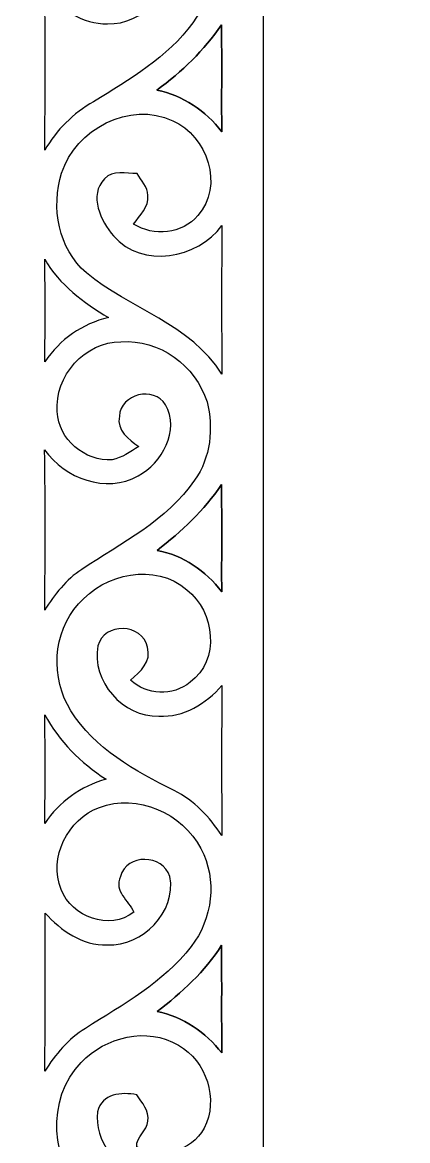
# Model space of a CAD drawing. Header units: centimetres. Extents: x -10.6 to 10.6, y -12.7 to 12.7.
# Drawn here: x 0.95 to 3.84, y -4.35 to 4.05 of the extents above; entities that cross this region are included whole.
import ezdxf

# ---------------------------------------------------------------- set-up
doc = ezdxf.new("R2010")
doc.units = ezdxf.units.CM
doc.header["$MEASUREMENT"] = 0
doc.layers.add('Camada 1', color=7, linetype='Continuous')

msp = doc.modelspace()

# ---------------------------------------------------------------- linework, layer by layer
at = {"layer": 'Camada 1', "color": 156}
for points, knots in [([(-3.39724, 12.67918), (-3.36656, 12.69717), (-3.33657, 12.69505), (-3.30694, 12.67248), (-3.30694, 12.67248), (-1.51377, 11.66636), (0.28081, 10.6627), (2.07432, 9.65764), (2.07432, 9.65764), (2.65818, 9.32602), (3.2512, 9.00782), (3.82975, 8.66775), (3.82975, 8.66775), (3.84281, 8.5471), (3.83363, 8.42504), (3.83575, 8.30367), (3.83575, 8.30367), (3.47768, 8.30438), (3.11962, 8.30367), (2.76153, 8.30403), (2.76153, 8.30403), (2.76224, 2.60667), (2.75872, -3.09068), (2.76331, -8.78804), (2.76331, -8.78804), (2.90371, -8.78804), (3.06882, -8.86989), (3.05893, -9.03216), (3.05893, -9.03216), (3.0667, -10.12189), (3.05964, -11.21197), (3.06246, -12.30171), (3.06246, -12.30171), (-1.22061, -12.30066), (-5.50367, -12.30312), (-9.7864, -12.30066), (-9.7864, -12.30066), (-9.78605, -11.26949), (-9.78534, -10.23866), (-9.78675, -9.2075), (-9.78675, -9.2075), (-9.785, -9.10201), (-9.79663, -8.9863), (-9.7356, -8.89387), (-9.7356, -8.89387), (-9.67846, -8.80886), (-9.56627, -8.80356), (-9.47561, -8.78628), (-9.47561, -8.78628), (-9.47314, -3.08963), (-9.47243, 2.60702), (-9.47596, 8.30367), (-9.47596, 8.30367), (-9.8358, 8.30438), (-10.19563, 8.30297), (-10.55581, 8.30473), (-10.55581, 8.30473), (-10.55511, 8.42821), (-10.55546, 8.55168), (-10.55404, 8.67515), (-10.55404, 8.67515), (-8.16574, 10.00478), (-5.78414, 11.34709), (-3.39724, 12.67918)], [0, 0, 0, 0, 0.0588235, 0.0588235, 0.0588235, 0.0588235, 0.1176471, 0.1176471, 0.1176471, 0.1176471, 0.1764706, 0.1764706, 0.1764706, 0.1764706, 0.2352941, 0.2352941, 0.2352941, 0.2352941, 0.2941176, 0.2941176, 0.2941176, 0.2941176, 0.3529412, 0.3529412, 0.3529412, 0.3529412, 0.4117647, 0.4117647, 0.4117647, 0.4117647, 0.4705882, 0.4705882, 0.4705882, 0.4705882, 0.5294118, 0.5294118, 0.5294118, 0.5294118, 0.5882353, 0.5882353, 0.5882353, 0.5882353, 0.6470588, 0.6470588, 0.6470588, 0.6470588, 0.7058824, 0.7058824, 0.7058824, 0.7058824, 0.7647059, 0.7647059, 0.7647059, 0.7647059, 0.8235294, 0.8235294, 0.8235294, 0.8235294, 0.8823529, 0.8823529, 0.8823529, 0.8823529, 1, 1, 1, 1]), ([(1.5194, 5.07223), (1.5194, 5.07223), (1.5194, 5.07223), (1.5194, 5.07223), (1.5194, 5.07223), (1.26364, 4.9717), (1.11407, 4.62314), (1.28164, 4.38714), (1.28164, 4.38714), (1.39488, 4.21852), (1.63865, 4.1723), (1.80162, 4.29753), (1.80162, 4.29753), (1.71908, 4.36633), (1.63335, 4.47357), (1.69827, 4.5847), (1.69827, 4.5847), (1.76812, 4.73533), (2.00837, 4.70923), (2.05951, 4.55471), (2.05951, 4.55471), (2.10361, 4.28695), (1.85384, 4.0326), (1.58891, 4.04071), (1.58891, 4.04071), (1.40229, 4.03859), (1.24037, 4.14972), (1.11972, 4.28237), (1.11972, 4.28237), (1.12077, 3.88584), (1.12253, 3.48896), (1.11831, 3.09209), (1.11831, 3.09209), (1.2065, 3.24343), (1.33208, 3.37007), (1.48519, 3.45546), (1.48519, 3.45546), (1.75436, 3.62303), (2.04045, 3.78812), (2.23061, 4.04917), (2.23061, 4.04917), (2.39006, 4.26507), (2.41477, 4.57763), (2.26694, 4.80589), (2.26694, 4.80589), (2.11771, 5.05037), (1.79069, 5.17983), (1.5194, 5.07223)], [0, 0, 0, 0, 0.0769231, 0.0769231, 0.0769231, 0.0769231, 0.1538462, 0.1538462, 0.1538462, 0.1538462, 0.2307692, 0.2307692, 0.2307692, 0.2307692, 0.3076923, 0.3076923, 0.3076923, 0.3076923, 0.3846154, 0.3846154, 0.3846154, 0.3846154, 0.4615385, 0.4615385, 0.4615385, 0.4615385, 0.5384615, 0.5384615, 0.5384615, 0.5384615, 0.6153846, 0.6153846, 0.6153846, 0.6153846, 0.6923077, 0.6923077, 0.6923077, 0.6923077, 0.7692308, 0.7692308, 0.7692308, 0.7692308, 0.8461538, 0.8461538, 0.8461538, 0.8461538, 1, 1, 1, 1]), ([(1.96037, 3.54365), (1.96037, 3.54365), (1.96037, 3.54365), (1.96037, 3.54365), (1.96037, 3.54365), (2.15618, 3.50202), (2.32728, 3.38878), (2.44722, 3.22896), (2.44722, 3.22896), (2.44544, 3.49744), (2.44827, 3.7659), (2.44544, 4.03401), (2.44544, 4.03401), (2.31527, 3.8421), (2.14665, 3.68053), (1.96037, 3.54365)], [0, 0, 0, 0, 0.2, 0.2, 0.2, 0.2, 0.4, 0.4, 0.4, 0.4, 0.6, 0.6, 0.6, 0.6, 1, 1, 1, 1]), ([(1.24495, 2.91994), (1.24495, 2.91994), (1.24495, 2.91994), (1.24495, 2.91994), (1.24495, 2.91994), (1.16487, 2.66417), (1.2192, 2.3502), (1.43087, 2.17134), (1.43087, 2.17134), (1.75506, 1.8983), (2.21543, 1.78647), (2.44792, 1.40935), (2.44792, 1.40935), (2.44651, 1.78187), (2.44439, 2.15406), (2.44897, 2.52659), (2.44897, 2.52659), (2.26554, 2.27753), (1.84996, 2.19957), (1.63476, 2.44792), (1.63476, 2.44792), (1.53952, 2.55939), (1.44533, 2.75237), (1.56774, 2.87689), (1.56774, 2.87689), (1.62842, 2.94604), (1.73107, 2.91606), (1.81151, 2.91641), (1.81151, 2.91641), (1.8415, 2.86419), (1.8923, 2.81657), (1.89301, 2.75201), (1.89301, 2.75201), (1.90394, 2.66417), (1.82986, 2.60314), (1.78576, 2.53683), (1.78576, 2.53683), (1.9364, 2.44193), (2.15089, 2.46062), (2.26694, 2.60208), (2.26694, 2.60208), (2.46732, 2.82222), (2.33856, 3.20111), (2.07926, 3.31294), (2.07926, 3.31294), (1.75648, 3.46463), (1.35042, 3.24908), (1.24495, 2.91994)], [0, 0, 0, 0, 0.0769231, 0.0769231, 0.0769231, 0.0769231, 0.1538462, 0.1538462, 0.1538462, 0.1538462, 0.2307692, 0.2307692, 0.2307692, 0.2307692, 0.3076923, 0.3076923, 0.3076923, 0.3076923, 0.3846154, 0.3846154, 0.3846154, 0.3846154, 0.4615385, 0.4615385, 0.4615385, 0.4615385, 0.5384615, 0.5384615, 0.5384615, 0.5384615, 0.6153846, 0.6153846, 0.6153846, 0.6153846, 0.6923077, 0.6923077, 0.6923077, 0.6923077, 0.7692308, 0.7692308, 0.7692308, 0.7692308, 0.8461538, 0.8461538, 0.8461538, 0.8461538, 1, 1, 1, 1]), ([(1.11831, 2.27365), (1.11831, 2.27365), (1.11831, 2.27365), (1.11831, 2.27365), (1.11831, 2.27365), (1.12218, 2.01719), (1.12148, 1.76035), (1.11901, 1.50354), (1.11901, 1.50354), (1.23189, 1.66933), (1.40017, 1.78859), (1.59597, 1.83515), (1.59597, 1.83515), (1.41005, 1.94839), (1.22802, 2.08033), (1.11831, 2.27365)], [0, 0, 0, 0, 0.2, 0.2, 0.2, 0.2, 0.4, 0.4, 0.4, 0.4, 0.6, 0.6, 0.6, 0.6, 1, 1, 1, 1]), ([(1.2125, 1.12854), (1.2125, 1.12854), (1.2125, 1.12854), (1.2125, 1.12854), (1.2125, 1.12854), (1.21884, 0.9218), (1.42134, 0.75211), (1.62489, 0.76763), (1.62489, 0.76763), (1.69898, 0.78069), (1.75965, 0.82902), (1.8235, 0.86571), (1.8235, 0.86571), (1.75048, 0.92109), (1.65559, 0.98707), (1.67852, 1.09361), (1.67852, 1.09361), (1.68945, 1.26259), (1.93781, 1.32362), (2.02564, 1.18004), (2.02564, 1.18004), (2.13535, 0.98953), (1.99884, 0.74117), (1.81997, 0.64557), (1.81997, 0.64557), (1.57833, 0.51187), (1.26894, 0.62618), (1.1176, 0.84278), (1.1176, 0.84278), (1.12289, 0.44131), (1.12148, 0.03986), (1.11865, -0.36159), (1.11865, -0.36159), (1.19203, -0.24448), (1.27847, -0.13229), (1.39559, -0.05644), (1.39559, -0.05644), (1.69579, 0.14076), (2.03482, 0.3108), (2.24367, 0.61453), (2.24367, 0.61453), (2.36502, 0.78317), (2.38583, 1.00507), (2.3368, 1.20261), (2.3368, 1.20261), (2.25212, 1.47214), (1.97731, 1.67815), (1.6905, 1.65169), (1.6905, 1.65169), (1.42098, 1.657), (1.18991, 1.39381), (1.2125, 1.12854)], [0, 0, 0, 0, 0.0714286, 0.0714286, 0.0714286, 0.0714286, 0.1428571, 0.1428571, 0.1428571, 0.1428571, 0.2142857, 0.2142857, 0.2142857, 0.2142857, 0.2857143, 0.2857143, 0.2857143, 0.2857143, 0.3571429, 0.3571429, 0.3571429, 0.3571429, 0.4285714, 0.4285714, 0.4285714, 0.4285714, 0.5, 0.5, 0.5, 0.5, 0.5714286, 0.5714286, 0.5714286, 0.5714286, 0.6428571, 0.6428571, 0.6428571, 0.6428571, 0.7142857, 0.7142857, 0.7142857, 0.7142857, 0.7857143, 0.7857143, 0.7857143, 0.7857143, 0.8571429, 0.8571429, 0.8571429, 0.8571429, 1, 1, 1, 1]), ([(1.96215, 0.08678), (1.96215, 0.08678), (1.96215, 0.08678), (1.96215, 0.08678), (1.96215, 0.08678), (2.1583, 0.04903), (2.32657, -0.06631), (2.44686, -0.22401), (2.44686, -0.22401), (2.44581, 0.04409), (2.44863, 0.31255), (2.4451, 0.58067), (2.4451, 0.58067), (2.31634, 0.387), (2.14417, 0.22895), (1.96215, 0.08678)], [0, 0, 0, 0, 0.2, 0.2, 0.2, 0.2, 0.4, 0.4, 0.4, 0.4, 0.6, 0.6, 0.6, 0.6, 1, 1, 1, 1]), ([(1.373, -0.31537), (1.373, -0.31537), (1.373, -0.31537), (1.373, -0.31537), (1.373, -0.31537), (1.17474, -0.53021), (1.1617, -0.87417), (1.3148, -1.1176), (1.3148, -1.1176), (1.49119, -1.40441), (1.79846, -1.56986), (2.08986, -1.71696), (2.08986, -1.71696), (2.24084, -1.79034), (2.35654, -1.91664), (2.44756, -2.05493), (2.44756, -2.05493), (2.44651, -1.67922), (2.44474, -1.30352), (2.44863, -0.92779), (2.44863, -0.92779), (2.33009, -1.06432), (2.16181, -1.17052), (1.9745, -1.15746), (1.9745, -1.15746), (1.70638, -1.1691), (1.46578, -0.89217), (1.51799, -0.63076), (1.51799, -0.63076), (1.56174, -0.4512), (1.85349, -0.45895), (1.88877, -0.63994), (1.88877, -0.63994), (1.92229, -0.74753), (1.83656, -0.82585), (1.76283, -0.88723), (1.76283, -0.88723), (1.88453, -1.00259), (2.07926, -1.00965), (2.20909, -0.90382), (2.20909, -0.90382), (2.4384, -0.74188), (2.39323, -0.37041), (2.18581, -0.20954), (2.18581, -0.20954), (1.94768, -0.00282), (1.56562, -0.08643), (1.373, -0.31537)], [0, 0, 0, 0, 0.0769231, 0.0769231, 0.0769231, 0.0769231, 0.1538462, 0.1538462, 0.1538462, 0.1538462, 0.2307692, 0.2307692, 0.2307692, 0.2307692, 0.3076923, 0.3076923, 0.3076923, 0.3076923, 0.3846154, 0.3846154, 0.3846154, 0.3846154, 0.4615385, 0.4615385, 0.4615385, 0.4615385, 0.5384615, 0.5384615, 0.5384615, 0.5384615, 0.6153846, 0.6153846, 0.6153846, 0.6153846, 0.6923077, 0.6923077, 0.6923077, 0.6923077, 0.7692308, 0.7692308, 0.7692308, 0.7692308, 0.8461538, 0.8461538, 0.8461538, 0.8461538, 1, 1, 1, 1]), ([(1.11831, -1.14723), (1.11831, -1.14723), (1.11831, -1.14723), (1.11831, -1.14723), (1.11831, -1.14723), (1.12182, -1.41958), (1.12253, -1.69228), (1.11794, -1.96461), (1.11794, -1.96461), (1.22624, -1.80128), (1.3903, -1.68521), (1.57833, -1.63159), (1.57833, -1.63159), (1.38818, -1.51024), (1.2259, -1.3462), (1.11831, -1.14723)], [0, 0, 0, 0, 0.2, 0.2, 0.2, 0.2, 0.4, 0.4, 0.4, 0.4, 0.6, 0.6, 0.6, 0.6, 1, 1, 1, 1]), ([(1.52858, -1.8436), (1.52858, -1.8436), (1.52858, -1.8436), (1.52858, -1.8436), (1.52858, -1.8436), (1.29292, -1.9318), (1.14335, -2.22144), (1.24142, -2.45991), (1.24142, -2.45991), (1.32079, -2.667), (1.60479, -2.77106), (1.78717, -2.63031), (1.78717, -2.63031), (1.74871, -2.54353), (1.63547, -2.47402), (1.68663, -2.3629), (1.68663, -2.3629), (1.73355, -2.18756), (2.00342, -2.19463), (2.05846, -2.3622), (2.05846, -2.3622), (2.10643, -2.6296), (1.85313, -2.8889), (1.5875, -2.87689), (1.5875, -2.87689), (1.40124, -2.88149), (1.24001, -2.77001), (1.12112, -2.63666), (1.12112, -2.63666), (1.11901, -3.03283), (1.12323, -3.42935), (1.11865, -3.82551), (1.11865, -3.82551), (1.19698, -3.69887), (1.2947, -3.58104), (1.4238, -3.50307), (1.4238, -3.50307), (1.70568, -3.32422), (2.00978, -3.15841), (2.21721, -2.8889), (2.21721, -2.8889), (2.37771, -2.68286), (2.41582, -2.38512), (2.29022, -2.15299), (2.29022, -2.15299), (2.15299, -1.88806), (1.81292, -1.73531), (1.52858, -1.8436)], [0, 0, 0, 0, 0.0769231, 0.0769231, 0.0769231, 0.0769231, 0.1538462, 0.1538462, 0.1538462, 0.1538462, 0.2307692, 0.2307692, 0.2307692, 0.2307692, 0.3076923, 0.3076923, 0.3076923, 0.3076923, 0.3846154, 0.3846154, 0.3846154, 0.3846154, 0.4615385, 0.4615385, 0.4615385, 0.4615385, 0.5384615, 0.5384615, 0.5384615, 0.5384615, 0.6153846, 0.6153846, 0.6153846, 0.6153846, 0.6923077, 0.6923077, 0.6923077, 0.6923077, 0.7692308, 0.7692308, 0.7692308, 0.7692308, 0.8461538, 0.8461538, 0.8461538, 0.8461538, 1, 1, 1, 1]), ([(1.96144, -3.37679), (1.96144, -3.37679), (1.96144, -3.37679), (1.96144, -3.37679), (1.96144, -3.37679), (2.15688, -3.41595), (2.32587, -3.53094), (2.44722, -3.68723), (2.44722, -3.68723), (2.44581, -3.41736), (2.44756, -3.14783), (2.44581, -2.8783), (2.44581, -2.8783), (2.32092, -3.07657), (2.14665, -3.23568), (1.96144, -3.37679)], [0, 0, 0, 0, 0.2, 0.2, 0.2, 0.2, 0.4, 0.4, 0.4, 0.4, 0.6, 0.6, 0.6, 0.6, 1, 1, 1, 1]), ([(1.39206, -3.75884), (1.39206, -3.75884), (1.39206, -3.75884), (1.39206, -3.75884), (1.39206, -3.75884), (1.12854, -4.02766), (1.15076, -4.52366), (1.44638, -4.76037), (1.44638, -4.76037), (1.76847, -5.02391), (2.21791, -5.1382), (2.44651, -5.50862), (2.44651, -5.50862), (2.44686, -5.1382), (2.44581, -4.76815), (2.44722, -4.39773), (2.44722, -4.39773), (2.30645, -4.55753), (2.08597, -4.67042), (1.87077, -4.61291), (1.87077, -4.61291), (1.6584, -4.5653), (1.48907, -4.34445), (1.51448, -4.12925), (1.51448, -4.12925), (1.54834, -3.99204), (1.69333, -3.98003), (1.80939, -4.00156), (1.80939, -4.00156), (1.84714, -4.06188), (1.90712, -4.12114), (1.89264, -4.19981), (1.89264, -4.19981), (1.89052, -4.27319), (1.80057, -4.31765), (1.80974, -4.39208), (1.80974, -4.39208), (1.97696, -4.4965), (2.22284, -4.4277), (2.31493, -4.25238), (2.31493, -4.25238), (2.42639, -4.03825), (2.33257, -3.74614), (2.1216, -3.62973), (2.1216, -3.62973), (1.88806, -3.48791), (1.57268, -3.56729), (1.39206, -3.75884)], [0, 0, 0, 0, 0.0769231, 0.0769231, 0.0769231, 0.0769231, 0.1538462, 0.1538462, 0.1538462, 0.1538462, 0.2307692, 0.2307692, 0.2307692, 0.2307692, 0.3076923, 0.3076923, 0.3076923, 0.3076923, 0.3846154, 0.3846154, 0.3846154, 0.3846154, 0.4615385, 0.4615385, 0.4615385, 0.4615385, 0.5384615, 0.5384615, 0.5384615, 0.5384615, 0.6153846, 0.6153846, 0.6153846, 0.6153846, 0.6923077, 0.6923077, 0.6923077, 0.6923077, 0.7692308, 0.7692308, 0.7692308, 0.7692308, 0.8461538, 0.8461538, 0.8461538, 0.8461538, 1, 1, 1, 1])]:
    msp.add_open_spline(points, degree=3, knots=knots, dxfattribs=at)
at = {"layer": 'Camada 1', "color": 7}
for points in [[(1.96037, 3.54365), (2.14665, 3.68053), (2.31527, 3.8421), (2.44544, 4.03401), (2.44544, 4.03401), (2.44827, 3.7659), (2.44544, 3.49744), (2.44722, 3.22896), (2.44722, 3.22896), (2.32728, 3.38878), (2.15618, 3.50202), (1.96037, 3.54365)], [(1.96215, 0.08678), (2.14417, 0.22895), (2.31634, 0.387), (2.4451, 0.58067), (2.4451, 0.58067), (2.44863, 0.31255), (2.44581, 0.04409), (2.44686, -0.22401), (2.44686, -0.22401), (2.32657, -0.06631), (2.1583, 0.04903), (1.96215, 0.08678)], [(1.96144, -3.37679), (2.14665, -3.23568), (2.32092, -3.07657), (2.44581, -2.8783), (2.44581, -2.8783), (2.44756, -3.14783), (2.44581, -3.41736), (2.44722, -3.68723), (2.44722, -3.68723), (2.32587, -3.53094), (2.15688, -3.41595), (1.96144, -3.37679)]]:
    msp.add_open_spline(points, degree=3, knots=[0, 0, 0, 0, 0.25, 0.25, 0.25, 0.25, 0.5, 0.5, 0.5, 0.5, 1, 1, 1, 1], dxfattribs=at)

doc.saveas('drawing.dxf')
